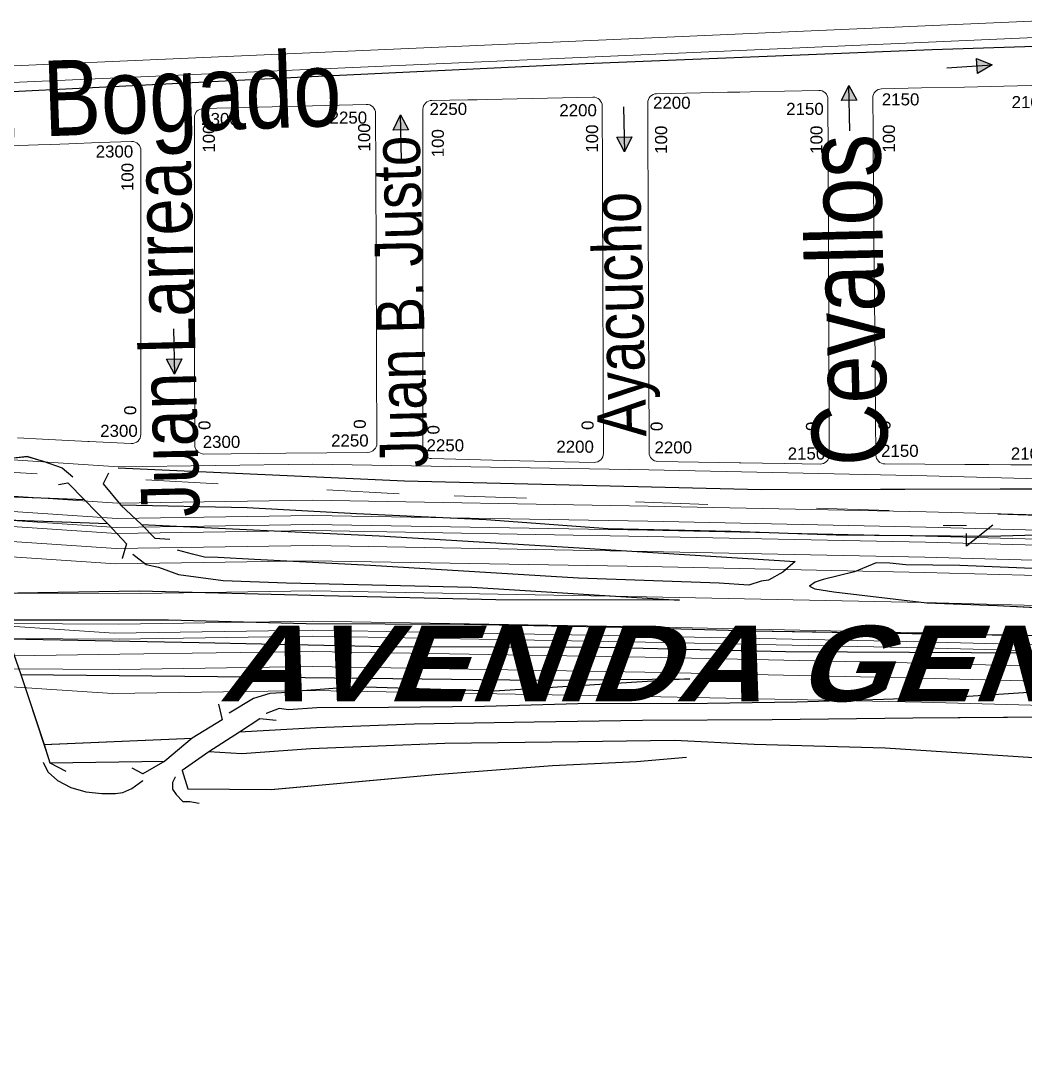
# Model space of a CAD drawing. Header units: millimetres. Extents: x 11558 to 23675, y 49449 to 61482.
# Drawn here: x 18470.5 to 18802.9, y 53173.1 to 53515.2 of the extents above; entities that cross this region are included whole.
import ezdxf

# ---------------------------------------------------------------- set-up
doc = ezdxf.new("R2010")
doc.units = ezdxf.units.MM
doc.linetypes.add('ACAD_ISO03W100', pattern=[30, 12, -18])
for name, color, linetype in [('0. autopistas', 254, 'Continuous'), ('0. plano base - nombres calles', 22, 'Continuous'), ('0. Plano Base - PLANO', 254, 'Continuous'), ('0. Plano base - sentido calles', 253, 'Continuous'), ('0. vias del tren', 252, 'VÍAS'), ('0.BARRIOS - DIVISIÓN', 12, 'ACAD_ISO03W100'), ('7. puesta en valor CC la lucila', 212, 'Continuous'), ('numeración', 7, 'Continuous')]:
    doc.layers.add(name, color=color, linetype=linetype)
for name, color, linetype, true_color in [('Linea 117 ida', 7, 'Continuous', 0x5c5c5c), ('Linea 117 vuelta', 7, 'Continuous', 0xdb0000), ('Linea 15 a Cap', 7, 'Continuous', 0x13f12d), ('Linea 15 a Prov', 7, 'Continuous', 0x077e15), ('Linea 194 ida', 7, 'Continuous', 0x8f148f), ('Linea 194 vuelta', 7, 'Continuous', 0x34dad7), ('Linea 228 ida', 7, 'Continuous', 0x8d6453), ('Linea 228 vuelta', 7, 'Continuous', 0x73a95b), ('Linea 28 ida', 7, 'Continuous', 0x1c825b), ('Linea 28 vuelta', 7, 'Continuous', 0x26cd1d), ('Linea 430', 7, 'Continuous', 0xdb7a0a), ('Linea 57 ida', 7, 'Continuous', 0xf6120e), ('Linea 57 vuelta', 7, 'Continuous', 0x71160a)]:
    doc.layers.add(name, color=color, linetype=linetype, true_color=true_color)
doc.layers.get('7. puesta en valor CC la lucila').off()
doc.styles.add('AUS01', font='')
doc.styles.get("Standard").update_dxf_attribs({"font": 'arial.ttf'})
doc.styles.get('AUS01').set_extended_font_data('Arial Black', bold=True)
doc.linetypes.add('VÍAS', pattern='A,0.15,[130,ltypeshp.shx,S=0.25,R=0,X=0,Y=0],0.15', length=0.3)

# ---------------------------------------------------------------- blocks, each defined once
blk = doc.blocks.new('MANZANAS')
at = {"layer": '0. Plano Base - PLANO', "color": 0, "linetype": 'Continuous', "lineweight": 5}
blk.add_line((5638968.13, 6177022.77), (5638978.63, 6177019.25), dxfattribs=at)
at = {"layer": '0. Plano Base - PLANO', "color": 0, "linetype": 'VÍAS', "lineweight": 5, "ltscale": 4}
for points in [[(5636190.29, 6177920.23), (5636600.65, 6177660.36), (5637085.84, 6177354.16), (5637263.62, 6177241.21), (5637472.82, 6177111), (5637571.49, 6177049.28, 0.034614), (5637743.65, 6176957.49, 0.057202), (5637909.55, 6176905.02, 0.054556), (5638209.99, 6176880.02), (5638294.57, 6176887.04), (5638406.34, 6176909.92, 0.047981), (5638486.75, 6176934.6, 0.010506), (5638593.2, 6176981.47, 0.012553), (5638693.49, 6177031.26), (5639415.11, 6177447.42), (5639833.78, 6177688.18), (5639882.57, 6177713.3), (5639982.37, 6177752.6), (5640325.06, 6177892.29), (5640449.11, 6177927.35), (5640559.38, 6177958.52), (5640687.98, 6177992.86, -0.106625), (5640860.02, 6178001.21, -0.026161), (5640988.08, 6177973.08, -0.026161)], [(5636187.35, 6177915.58), (5636597.71, 6177655.71), (5637082.9, 6177349.51), (5637260.69, 6177236.55), (5637469.91, 6177106.33), (5637568.57, 6177044.61, 0.034614), (5637741.4, 6176952.47, 0.057202), (5637908.5, 6176899.62, 0.054584), (5638210.28, 6176874.52), (5638295.35, 6176881.59), (5638407.44, 6176904.53, 0.047981), (5638488.86, 6176929.52, 0.010506), (5638595.52, 6176976.48, 0.012565), (5638696.14, 6177026.44), (5639417.85, 6177442.65), (5639836.41, 6177683.35), (5639884.84, 6177708.29), (5639984.42, 6177747.49), (5640326.85, 6177887.08), (5640450.61, 6177922.06), (5640560.84, 6177953.22), (5640689.4, 6177987.55, -0.106625), (5640859.12, 6177995.78, -0.026161), (5640986.62, 6177967.77, 0.135104)]]:
    blk.add_lwpolyline(points, format="xyb", dxfattribs=at)
at = {"layer": '0. Plano Base - PLANO', "color": 0}
blk.add_lwpolyline([(5638843.89, 6177149.69), (5638861.66, 6177118.21), (5638926.59, 6177156.2), (5638966.18, 6177179.37), (5639048.66, 6177227.32), (5639148.37, 6177284.35), (5639189.9, 6177307.67, -0.437437), (5639197.53, 6177305.2, -1.087752)], format="xyb", dxfattribs=at)
at = {"layer": '0. Plano Base - PLANO', "color": 0, "linetype": 'Continuous', "lineweight": 5}
for points in [[(5639244.72, 6177179.48), (5639234.75, 6177174.38), (5639228.26, 6177171.06), (5639221.21, 6177167.45), (5639197.66, 6177155.41, -0.409838), (5639193.64, 6177156.68), (5639188.05, 6177167.22), (5639187.12, 6177168.97), (5639187.09, 6177169.03), (5639185.73, 6177171.6), (5639185.69, 6177171.68), (5639183.58, 6177175.65), (5639182.07, 6177178.5), (5639180.61, 6177181.24), (5639179.04, 6177184.21), (5639174.44, 6177192.88), (5639169.51, 6177202.17), (5639160.2, 6177219.73), (5639157.92, 6177224.03), (5639155.77, 6177228.07), (5639155.49, 6177228.6), (5639154.04, 6177231.33), (5639153.23, 6177232.87), (5639152.25, 6177234.71), (5639150.88, 6177237.3), (5639146.41, 6177245.72), (5639143.27, 6177251.63), (5639138.28, 6177261.05, -0.410166), (5639139.49, 6177265.09), (5639151.1, 6177271.46), (5639163.51, 6177278.26), (5639174.93, 6177284.52), (5639186.98, 6177291.13, -0.420315)], [(5638891.99, 6177115.26), (5638900.38, 6177120), (5638903.93, 6177122), (5638906.61, 6177123.52), (5638909.18, 6177124.97), (5638917.89, 6177129.89), (5638927.26, 6177135.19, -0.425034), (5638931.4, 6177133.96), (5638940.13, 6177117.09), (5638944.73, 6177108.21), (5638949.4, 6177099.21), (5638953.86, 6177090.63), (5638958.57, 6177081.57), (5638963.22, 6177072.63), (5638974.7, 6177050.55, -0.429039), (5638973.28, 6177046.44), (5638960.63, 6177040.65), (5638960.16, 6177040.44), (5638946.49, 6177034.18), (5638939.04, 6177030.77)]]:
    blk.add_lwpolyline(points, format="xyb", dxfattribs=at)
for points in [[(5638973.14, 6177037.26), (5639059.18, 6177077.18), (5639165.23, 6177129.07), (5639270.29, 6177183.97), (5639369.34, 6177234.87), (5639415.86, 6177259.83), (5639418.36, 6177258.83), (5639415.35, 6177252.83), (5639412.85, 6177248.83), (5639408.34, 6177243.84), (5639403.34, 6177238.84), (5639393.33, 6177231.85), (5639348.31, 6177208.9), (5639293.28, 6177179.95), (5639239.25, 6177150), (5639194.23, 6177127.05), (5639162.72, 6177112.08), (5639126.2, 6177094.11), (5639089.18, 6177078.15), (5639050.17, 6177060.19), (5639017.15, 6177045.22), (5638979.63, 6177026.75)], [(5639269.26, 6177152.97), (5639235.24, 6177137.01), (5639219.23, 6177129.02), (5639214.23, 6177127.03), (5639210.23, 6177125.03), (5639205.22, 6177119.03), (5639197.22, 6177112.04), (5639195.21, 6177110.04), (5639194.21, 6177108.05), (5639196.21, 6177108.04), (5639202.21, 6177110.04), (5639231.23, 6177121.01), (5639252.24, 6177130.99), (5639276.25, 6177141.97)], [(5639473.33, 6177224.27), (5639471.33, 6177229.28), (5639427.31, 6177206.82), (5639381.29, 6177184.86), (5639332.26, 6177159.91), (5639184.19, 6177086.06), (5639145.17, 6177067.09), (5639098.65, 6177044.14), (5639052.13, 6177020.18), (5639011.11, 6177000.22), (5638986.1, 6176987.25), (5638963.08, 6176975.27)], [(5639477.32, 6177214.77), (5639473.33, 6177224.27), (5639413.3, 6177194.83), (5639341.26, 6177156.9), (5639270.23, 6177122.47), (5639197.19, 6177085.04), (5639142.16, 6177058.1), (5639079.13, 6177025.66), (5639023.61, 6176998.21), (5638967.08, 6176970.27)], [(5639479.81, 6177207.77), (5639477.32, 6177214.77), (5639422.29, 6177186.82), (5639380.27, 6177165.86), (5639344.25, 6177148.4), (5639306.23, 6177127.94), (5639284.22, 6177115.96), (5639256.2, 6177098.98), (5639233.19, 6177086.01), (5639208.18, 6177072.03), (5639182.16, 6177058.06), (5639144.14, 6177038.09), (5639117.13, 6177023.12), (5639089.12, 6177008.15), (5639068.1, 6176997.17), (5639060.1, 6176992.18), (5639057.1, 6176991.18), (5639054.1, 6176987.68)], [(5639482.3, 6177200.77), (5639479.81, 6177207.77), (5639400.27, 6177165.84), (5639336.24, 6177132.91), (5639286.21, 6177106.96), (5639244.69, 6177085), (5639203.67, 6177063.04), (5639165.65, 6177043.07), (5639134.13, 6177026.1), (5639099.11, 6177007.14), (5639071.1, 6176991.16), (5639049.09, 6176978.19), (5639043.08, 6176967.69), (5639038.07, 6176958.2), (5639042.56, 6176953.69), (5639067.07, 6176966.17), (5639113.1, 6176995.62), (5639146.12, 6177016.09), (5639170.14, 6177030.07), (5639184.15, 6177039.06)], [(5639238.72, 6177153.89), (5639234.2, 6177143.72), (5639232.23, 6177147.42)], [(5639230.98, 6177149.78), (5639224.25, 6177146.2)], [(5639413.25, 6177141.83), (5639398.25, 6177141.85), (5639389.24, 6177139.86), (5639378.24, 6177134.87), (5639347.22, 6177119.9), (5639291.2, 6177093.95), (5639241.18, 6177072), (5639202.16, 6177053.04), (5639178.15, 6177042.06), (5639150.13, 6177027.09), (5639111.11, 6177006.13), (5639072.59, 6176984.16), (5639053.08, 6176972.18), (5639043.08, 6176967.69)], [(5638999.13, 6177024.24), (5638994.63, 6177022.24), (5638988.63, 6177024.25), (5639060.16, 6177057.18), (5639120.69, 6177084.12), (5639186.22, 6177113.05), (5639184.21, 6177108.06), (5639181.21, 6177103.56), (5639179.21, 6177102.06), (5639176.2, 6177099.06), (5639167.2, 6177095.07), (5639125.18, 6177075.11), (5639062.15, 6177047.17), (5639027.14, 6177031.21), (5639016.13, 6177026.22), (5639012.13, 6177024.22), (5639008.13, 6177023.23), (5639003.13, 6177022.23)], [(5638990.62, 6177014.24), (5638996.12, 6177013.24), (5639000.12, 6177014.23), (5639007.12, 6177015.23), (5639021.13, 6177020.21), (5639040.14, 6177029.2), (5639095.16, 6177056.14), (5639158.19, 6177084.08), (5639104.16, 6177056.13), (5639053.14, 6177031.18), (5638998.11, 6177004.24), (5638956.59, 6176981.78)], [(5638976.07, 6176961.76), (5639034.1, 6176991.2), (5639129.15, 6177039.11), (5639173.17, 6177062.57), (5639117.64, 6177029.12), (5639076.12, 6177009.16), (5639060.11, 6176999.18), (5639057.1, 6176997.18), (5639052.1, 6176994.18), (5639048.1, 6176990.19), (5639043.09, 6176982.19)], [(5638971.14, 6177034.26), (5638971.14, 6177030.26), (5638979.63, 6177026.75), (5638988.63, 6177024.25)], [(5638928.61, 6177005.3), (5638930.62, 6177013.8), (5638934.63, 6177019.8), (5638940.13, 6177023.79), (5638944.63, 6177026.79), (5638950.13, 6177027.78), (5638956.64, 6177028.78), (5638961.13, 6177027.77)], [(5638958.13, 6177023.27), (5638960.63, 6177025.27), (5638968.13, 6177022.77), (5638933.11, 6177006.3)], [(5638988.12, 6177011.25), (5638987.12, 6177016.25), (5638978.63, 6177019.25), (5638937.61, 6176999.79), (5638956.59, 6176981.78), (5638963.08, 6176975.27), (5638967.08, 6176970.27), (5638976.07, 6176961.76), (5638993.55, 6176944.74), (5638998.05, 6176940.24), (5639004.05, 6176940.23)], [(5639058.1, 6176987.18), (5639053.09, 6176985.18), (5639049.09, 6176978.19)], [(5639038.59, 6176983.2), (5639042.09, 6176979.19), (5639036.08, 6176969.2)], [(5638993.55, 6176944.74), (5639036.08, 6176969.2), (5639031.57, 6176958.2)], [(5638998.05, 6176940.24), (5639031.57, 6176958.2), (5639027.06, 6176951.21), (5639023.06, 6176951.21)], [(5639037.06, 6176955.2), (5639037.06, 6176953.2), (5639038.06, 6176951.2), (5639040.06, 6176950.2), (5639043.06, 6176949.19), (5639045.06, 6176950.19), (5639048.06, 6176951.19)], [(5638996.05, 6176939.24), (5638999.05, 6176937.24), (5639003.05, 6176936.23), (5639008.05, 6176936.23), (5639013.05, 6176937.22), (5639018.05, 6176939.22), (5639022.05, 6176941.21), (5639024.05, 6176942.71), (5639026.05, 6176945.21), (5639028.06, 6176949.21)]]:
    blk.add_lwpolyline(points, dxfattribs=at)
for points in [[(5639126.68, 6177122.8), (5639113.31, 6177148.29), (5639108.69, 6177157.09), (5639104.25, 6177165.56), (5639103.94, 6177166.15), (5639099.49, 6177174.63), (5639095.07, 6177183.07), (5639095, 6177183.2), (5639090.27, 6177192.22), (5639085.55, 6177201.22), (5639080.9, 6177210.08), (5639072.93, 6177225.28, -0.409193), (5639074.14, 6177229.31), (5639086.89, 6177236.27), (5639090.37, 6177238.18), (5639094.7, 6177240.54), (5639097.68, 6177242.17), (5639098.31, 6177242.52), (5639101.32, 6177244.16), (5639121.23, 6177255.04, -0.419353), (5639125.32, 6177253.8), (5639133.81, 6177237.62), (5639138.52, 6177228.63), (5639140.83, 6177224.21), (5639143.12, 6177219.85), (5639145.3, 6177215.7), (5639147.59, 6177211.32), (5639152.43, 6177202.1), (5639154.7, 6177197.75), (5639157.03, 6177193.31), (5639158.18, 6177191.11), (5639160.48, 6177186.73), (5639161.62, 6177184.56), (5639166.44, 6177175.36), (5639166.7, 6177174.87), (5639171.03, 6177166.61), (5639172.5, 6177163.8), (5639175.43, 6177158.21), (5639175.68, 6177157.74), (5639179.97, 6177149.54, -0.419999), (5639178.66, 6177145.47), (5639168.06, 6177140.18), (5639155.16, 6177133.74), (5639154.7, 6177133.51), (5639130.67, 6177121.51, -0.408357)], [(5639059.75, 6177089.13), (5639052.97, 6177102.21), (5639048.3, 6177111.21), (5639043.65, 6177120.18), (5639039.07, 6177128.99), (5639034.48, 6177137.84), (5639033.21, 6177140.29), (5639029.87, 6177146.74), (5639025.28, 6177155.6), (5639020.67, 6177164.48), (5639016.09, 6177173.31), (5639007.92, 6177189.06, -0.409418), (5639009.16, 6177193.08), (5639019.67, 6177198.76), (5639022.38, 6177200.17), (5639025.09, 6177201.66), (5639029.61, 6177204.14), (5639055.97, 6177218.62, -0.420008), (5639060.07, 6177217.39), (5639069.89, 6177198.64), (5639073.25, 6177192.23), (5639077.95, 6177183.27), (5639082.61, 6177174.37), (5639087.26, 6177165.49), (5639091.68, 6177157.06), (5639096.49, 6177147.89), (5639101.22, 6177138.86), (5639113.42, 6177115.59, -0.422171), (5639112.08, 6177111.5), (5639085.51, 6177098.48), (5639063.74, 6177087.81, -0.407527)], [(5638992.12, 6177055.71), (5638977.57, 6177083.65), (5638973.28, 6177091.87), (5638968.52, 6177101.02), (5638963.95, 6177109.79), (5638959.12, 6177119.07), (5638954.59, 6177127.77), (5638949.96, 6177136.65), (5638942.07, 6177151.79, -0.406993), (5638943.28, 6177155.8), (5638955.26, 6177162.42), (5638967.31, 6177169.08), (5638978.8, 6177175.43), (5638990.51, 6177181.9, -0.420595), (5638994.62, 6177180.67), (5639003.17, 6177164.38), (5639007.8, 6177155.55), (5639012.51, 6177146.57), (5639017.14, 6177137.76), (5639021.82, 6177128.83), (5639026.39, 6177120.11), (5639031.03, 6177111.28), (5639031.68, 6177110.04), (5639035.73, 6177102.31), (5639036.98, 6177099.93), (5639041.29, 6177091.71), (5639045.35, 6177083.99, -0.41245), (5639044.1, 6177079.95), (5639020.14, 6177067.19), (5638996.19, 6177054.44, -0.416835)]]:
    blk.add_lwpolyline(points, format="xyb", close=True, dxfattribs=at)

msp = doc.modelspace()

# ---------------------------------------------------------------- hatches: boundary and pattern name
at = {"layer": '0. Plano base - sentido calles', "linetype": 'Continuous', "lineweight": 25, "ltscale": 2, "true_color": 0x1a1a1a}
h = msp.add_hatch(color=250, dxfattribs=at)
h.dxf.hatch_style = 1
h.paths.add_polyline_path([(18791.92, 53500.58), (18786.78, 53502.77), (18786.93, 53500.28)])
h.paths.add_polyline_path([(18791.92, 53500.58), (18786.93, 53500.28), (18787.08, 53497.78)])
h = msp.add_hatch(color=250, dxfattribs=at)
h.dxf.hatch_style = 1
h.paths.add_polyline_path([(18744.49, 53493.82), (18742.1, 53488.76), (18744.6, 53488.82)])
h.paths.add_polyline_path([(18744.49, 53493.82), (18744.6, 53488.82), (18747.1, 53488.87)])
h = msp.add_hatch(color=250, dxfattribs=at)
h.dxf.hatch_style = 1
h.paths.add_polyline_path([(18596.13, 53484.02), (18593.74, 53478.97), (18596.24, 53479.02)])
h.paths.add_polyline_path([(18596.13, 53484.02), (18596.24, 53479.02), (18598.74, 53479.08)])
h = msp.add_hatch(color=250, dxfattribs=at)
h.dxf.hatch_style = 1
h.paths.add_polyline_path([(18670.27, 53471.77), (18672.67, 53476.82), (18670.17, 53476.76)])
h.paths.add_polyline_path([(18670.27, 53471.77), (18670.17, 53476.76), (18667.67, 53476.71)])
h = msp.add_hatch(color=250, dxfattribs=at)
h.dxf.hatch_style = 1
h.paths.add_polyline_path([(18521.35, 53398.22), (18523.74, 53403.27), (18521.24, 53403.22)])
h.paths.add_polyline_path([(18521.35, 53398.22), (18521.24, 53403.22), (18518.74, 53403.16)])

# ---------------------------------------------------------------- linework, layer by layer
at = {"layer": '0. autopistas'}
for p, q in [((18467.2, 53370.45), (18472.58, 53371.03)), ((18472.58, 53371.03), (18477.92, 53369.38)), ((18477.92, 53369.38), (18484.15, 53367.26)), ((18484.15, 53367.26), (18487.68, 53364.3)), ((18502.71, 53367.18), (18597.46, 53362.94)), ((18499.55, 53365.45), (18497.7, 53361.9)), ((18482.94, 53361.69), (18486.08, 53362.31)), ((18486.08, 53362.31), (18491.58, 53356.63)), ((18497.7, 53361.9), (18503.62, 53354.87)), ((18597.46, 53362.94), (18715.49, 53360.1)), ((18715.49, 53360.1), (18834.03, 53360.38)), ((18491.58, 53356.63), (18452.91, 53358.16)), ((18491.58, 53356.63), (18499.27, 53348.68)), ((18545.43, 53353.95), (18503.62, 53354.87)), ((18503.62, 53354.87), (18510.45, 53348.49)), ((18581.63, 53352.02), (18545.43, 53353.95)), ((18499.27, 53348.68), (18453.9, 53350.32)), ((18624.53, 53349.97), (18581.63, 53352.02)), ((18664.74, 53347.07), (18624.53, 53349.97)), ((18499.27, 53348.68), (18505.43, 53342.09)), ((18510.45, 53348.49), (18514.85, 53343.95)), ((18510.45, 53348.49), (18589.11, 53344.74)), ((18705.42, 53346.17), (18664.74, 53347.07)), ((18514.85, 53343.95), (18519.76, 53343.64)), ((18589.11, 53344.74), (18655.24, 53340.74)), ((18740.29, 53344.93), (18705.42, 53346.17)), ((18790.83, 53344.54), (18740.29, 53344.93)), ((18852.58, 53346.21), (18790.83, 53344.54)), ((18505.43, 53342.09), (18504, 53337.19)), ((18527.28, 53338.6), (18522.39, 53340.02)), ((18655.24, 53340.74), (18726.73, 53336.21)), ((18507.61, 53338.7), (18512.02, 53335.27)), ((18531.29, 53337.64), (18527.28, 53338.6)), ((18535.77, 53337.56), (18531.29, 53337.64)), ((18547.83, 53336.92), (18535.77, 53337.56)), ((18586.26, 53334.94), (18547.83, 53336.92)), ((18726.73, 53336.21), (18722.65, 53332.7)), ((18512.02, 53335.27), (18516.03, 53334.31)), ((18516.03, 53334.31), (18522.7, 53331.97)), ((18655.07, 53330.68), (18586.26, 53334.94)), ((18722.65, 53332.7), (18717.91, 53330.09)), ((18746.35, 53332.75), (18736.02, 53330.24)), ((18753.56, 53335.76), (18746.35, 53332.75)), ((18758.03, 53335.69), (18753.56, 53335.76)), ((18763.39, 53335.15), (18758.03, 53335.69)), ((18781.27, 53334.86), (18763.39, 53335.15)), ((18818.82, 53333.35), (18781.27, 53334.86)), ((18522.7, 53331.97), (18537.43, 53329.93)), ((18537.43, 53329.93), (18558.44, 53329.14)), ((18701.56, 53329.02), (18655.07, 53330.68)), ((18715.44, 53329.68), (18711.39, 53328.41)), ((18717.91, 53330.09), (18715.44, 53329.68)), ((18733.33, 53329.39), (18731.52, 53328.08)), ((18736.02, 53330.24), (18733.33, 53329.39)), ((18509.64, 53326.37), (18462.44, 53325.58)), ((18570.89, 53324.91), (18509.64, 53326.37)), ((18558.44, 53329.14), (18619.69, 53327.68)), ((18619.69, 53327.68), (18688.5, 53323.42)), ((18711.39, 53328.41), (18701.56, 53329.02)), ((18731.52, 53328.08), (18733.29, 53327.15)), ((18733.29, 53327.15), (18739.53, 53326.15)), ((18739.53, 53326.15), (18770.34, 53322.52)), ((18627.67, 53323.53), (18570.89, 53324.91)), ((18688.5, 53323.42), (18627.67, 53323.53)), ((18770.34, 53322.52), (18793.58, 53321.69)), ((18793.58, 53321.69), (18819.95, 53320.36)), ((18491.14, 53316.83), (18465.2, 53316.81)), ((18519.32, 53316.81), (18491.14, 53316.83)), ((18564.92, 53315.61), (18519.32, 53316.81)), ((18617.25, 53315.42), (18564.92, 53315.61)), ((18669.12, 53314.34), (18617.25, 53315.42)), ((18712.48, 53313.18), (18669.12, 53314.34)), ((18877.93, 53310.46), (18712.48, 53313.18)), ((18529.48, 53309.27), (18466.44, 53310.53)), ((18466.44, 53310.53), (18470.5, 53298.83)), ((18591.41, 53308.02), (18529.48, 53309.27)), ((18662.3, 53307.75), (18591.41, 53308.02)), ((18723.55, 53306.29), (18662.3, 53307.75)), ((18805.62, 53305.83), (18723.55, 53306.29)), ((18470.5, 53298.83), (18535.56, 53298.21)), ((18470.5, 53298.83), (18478.17, 53275.67)), ((18535.56, 53298.21), (18641.99, 53296.9)), ((18691.87, 53297.42), (18627.18, 53293.34)), ((18641.99, 53296.9), (18691.87, 53297.42)), ((18552.91, 53292.55), (18547.52, 53290.85)), ((18558.74, 53292.91), (18552.91, 53292.55)), ((18562.32, 53293.29), (18558.74, 53292.91)), ((18581.13, 53294.77), (18562.32, 53293.29)), ((18627.18, 53293.34), (18581.13, 53294.77)), ((18815.03, 53293.6), (18782.35, 53291.46)), ((18535.86, 53289.03), (18537.12, 53283.87)), ((18547.52, 53290.85), (18539.39, 53286.07)), ((18623.96, 53288.25), (18592.2, 53287.88)), ((18654.84, 53289.09), (18623.96, 53288.25)), ((18697.78, 53289.27), (18654.84, 53289.09)), ((18727.3, 53289.68), (18697.78, 53289.27)), ((18755.94, 53290.55), (18727.3, 53289.68)), ((18782.35, 53291.46), (18755.94, 53290.55)), ((18555.96, 53287.58), (18551.69, 53285.87)), ((18559.09, 53287.09), (18555.96, 53287.58)), ((18568.49, 53287.83), (18559.09, 53287.09)), ((18592.2, 53287.88), (18568.49, 53287.83)), ((18812.65, 53284.7), (18765.68, 53284.35)), ((18537.12, 53283.87), (18527.18, 53277.77)), ((18549.64, 53284.11), (18542.86, 53279.75)), ((18555, 53283.57), (18549.64, 53284.11)), ((18600.61, 53282.38), (18568.38, 53281.12)), ((18640.42, 53283.06), (18600.61, 53282.38)), ((18676.21, 53283.59), (18640.42, 53283.06)), ((18719.16, 53283.78), (18676.21, 53283.59)), ((18765.68, 53284.35), (18719.16, 53283.78)), ((18542.86, 53279.75), (18532.69, 53273.21)), ((18568.38, 53281.12), (18542.86, 53279.75)), ((18478.17, 53275.67), (18527.18, 53277.77)), ((18478.17, 53275.67), (18480.08, 53269.6)), ((18527.18, 53277.77), (18518.1, 53270.09)), ((18610.79, 53275.95), (18566.48, 53274.22)), ((18655.08, 53276.56), (18610.79, 53275.95)), ((18686.84, 53276.93), (18655.08, 53276.56)), ((18713.21, 53275.6), (18686.84, 53276.93)), ((18756.57, 53274.44), (18713.21, 53275.6)), ((18811.08, 53270.86), (18756.57, 53274.44)), ((18532.69, 53273.21), (18523.87, 53267.09)), ((18543.64, 53272.58), (18532.69, 53273.21)), ((18566.48, 53274.22), (18543.64, 53272.58)), ((18674.2, 53269.98), (18690.78, 53271.5)), ((18477.84, 53269.64), (18479.58, 53266.48)), ((18480.08, 53269.6), (18518.1, 53270.09)), ((18480.08, 53269.6), (18485.4, 53266.83)), ((18510.88, 53265.96), (18507.33, 53267.81)), ((18518.1, 53270.09), (18510.88, 53265.96)), ((18607.71, 53265.71), (18646.45, 53268.65)), ((18646.45, 53268.65), (18674.2, 53269.98)), ((18479.58, 53266.48), (18482.67, 53263.75)), ((18521.6, 53264.89), (18520.67, 53263.12)), ((18523.87, 53267.09), (18525.78, 53261.02)), ((18553.29, 53260.79), (18607.71, 53265.71)), ((18482.67, 53263.75), (18487.1, 53261.44)), ((18487.1, 53261.44), (18492, 53260.01)), ((18504.29, 53259.81), (18507.22, 53261.1)), ((18507.22, 53261.1), (18510.84, 53263.73)), ((18520.67, 53263.12), (18520.64, 53260.88)), ((18520.64, 53260.88), (18521.95, 53259.07)), ((18525.78, 53261.02), (18553.29, 53260.79)), ((18492, 53260.01), (18497.35, 53259.48)), ((18497.35, 53259.48), (18501.83, 53259.4)), ((18501.83, 53259.4), (18504.29, 53259.81)), ((18521.95, 53259.07), (18524.15, 53256.8)), ((18524.15, 53256.8), (18526.38, 53256.76)), ((18526.38, 53256.76), (18529.51, 53256.26))]:
    msp.add_line(p, q, dxfattribs=at)
at = {"layer": '0. autopistas', "linetype": 'ByBlock'}
for p, q in [((18792.15, 53348.24), (18783.45, 53341.3)), ((18783.45, 53341.3), (18783.41, 53345.49))]:
    msp.add_line(p, q, dxfattribs=at)
at = {"layer": '0. Plano base - sentido calles', "color": 250, "linetype": 'Continuous', "lineweight": 25, "ltscale": 2, "true_color": 0x1a1a1a}
for points in [[(18776.95, 53499.67), (18791.92, 53500.58), (18787.08, 53497.78), (18786.78, 53502.77), (18791.92, 53500.58)], [(18744.81, 53478.82), (18744.49, 53493.82), (18747.1, 53488.87), (18742.1, 53488.76), (18744.49, 53493.82)], [(18669.95, 53486.76), (18670.27, 53471.77), (18667.67, 53476.71), (18672.67, 53476.82), (18670.27, 53471.77)], [(18596.45, 53469.03), (18596.13, 53484.02), (18598.74, 53479.08), (18593.74, 53478.97), (18596.13, 53484.02)], [(18521.03, 53413.21), (18521.35, 53398.22), (18518.74, 53403.16), (18523.74, 53403.27), (18521.35, 53398.22)]]:
    msp.add_lwpolyline(points, dxfattribs=at)
at = {"layer": '0. vias del tren', "color": 252, "lineweight": 13, "ltscale": 2}
for points in [[(16440.33, 55433.7), (16684.66, 55013.9), (16974.05, 54518.5), (17079.73, 54336.31), (17205.34, 54124.31), (17264.44, 54024.05, 0.034614), (17374.9, 53863.23, 0.057202), (17497.92, 53740.19, 0.054556), (17753, 53579.49), (17831.29, 53546.72), (17941.03, 53515.5, 0.047981), (18023.76, 53500.33, 0.010506), (18139.83, 53492.84, 0.012553), (18251.78, 53490.79), (19083.99, 53527.39), (19566.52, 53548.02), (19621.39, 53547.82), (19728.07, 53536.67), (20096.57, 53502.64), (20222.82, 53476.57), (20335.04, 53453.39), (20464.99, 53424.58, -0.106625), (20621.5, 53352.67, -0.026161), (20722.17, 53268.66, -0.026161)], [(16435.57, 55430.93), (16679.91, 55011.13), (16969.3, 54515.73), (17074.98, 54333.52), (17200.61, 54121.51), (17259.7, 54021.26, 0.034614), (17370.59, 53859.81, 0.057202), (17494.5, 53735.88, 0.054584), (17750.73, 53574.47), (17829.47, 53541.52), (17939.52, 53510.21, 0.047981), (18023.3, 53494.85, 0.010506), (18139.59, 53487.34, 0.012565), (18251.92, 53485.29), (19084.23, 53521.9), (19566.63, 53542.52), (19621.1, 53542.32), (19727.53, 53531.2), (20095.76, 53497.2), (20221.71, 53471.18), (20333.89, 53448.01), (20463.8, 53419.21, -0.106625), (20618.2, 53348.27, -0.026161), (20718.43, 53264.63, 0.135104)]]:
    msp.add_lwpolyline(points, format="xyb", dxfattribs=at)
at = {"layer": '0.BARRIOS - DIVISIÓN', "color": 14, "lineweight": 18, "ltscale": 2}
msp.add_lwpolyline([(19746.68, 55789.02), (19726.12, 55476.55), (19705.29, 55342.21), (19682.91, 54948.63), (19661.94, 54643.15), (19640.4, 54304.03), (19607.91, 53959.65), (19567.75, 53570.63), (19550.03, 53389.45), (19077.25, 53357.53), (18962.05, 53342.81), (18817.78, 53351.07), (18595.68, 53358.57), (18202.92, 53380.53), (17765.7, 53372.91), (17659.73, 53390.45), (17637.92, 53679.7), (17639.89, 53799.72), (17625.59, 53940.22), (17597.55, 54075.9), (17579.24, 54125.09), (17580.44, 54241.86), (17585.92, 54374.44), (17552.48, 55699.13)], dxfattribs=at)
at = {"layer": 'Linea 117 ida', "lineweight": 15}
msp.add_lwpolyline([(18877.19, 53361.74), (18770.35, 53364.6), (18678.3, 53366.54), (18567.06, 53368.49), (18502.78, 53367.52), (18394.42, 53374.76), (18317.43, 53374.12), (18240.14, 53373.48), (18102.99, 53369.86), (17914.36, 53350.56), (17767.89, 53348.04), (17477.23, 53346.4), (17315.6, 53352.99), (17145.51, 53348.79), (17024.63, 53329.77), (16955.93, 53309), (16833.1, 53226.8), (16693.51, 53088.07), (16519.32, 52930.65)], dxfattribs=at)
at = {"layer": 'Linea 117 vuelta', "lineweight": 15}
msp.add_lwpolyline([(18877.03, 53286.72), (18768.56, 53289.62), (18676.85, 53291.55), (18566.97, 53293.48), (18500.84, 53292.48), (18392.23, 53299.74), (18318.06, 53299.12), (18241.44, 53298.49), (18107.8, 53294.96), (17918.83, 53275.62), (17768.75, 53273.04), (17475.92, 53271.39), (17314.99, 53277.95), (17152.29, 53273.94), (17041.4, 53256.49), (16988.35, 53240.45), (16880.83, 53168.5), (16745.11, 53033.62), (16568.7, 52874.19)], dxfattribs=at)
at = {"layer": 'Linea 15 a Cap', "lineweight": 15}
msp.add_lwpolyline([(18877.05, 53299.72), (18768.87, 53302.62), (18677.1, 53304.55), (18566.98, 53306.48), (18503.23, 53305.52), (18390.76, 53303.76), (18311.55, 53300.87), (18247.8, 53294.11), (18113.53, 53276.73), (17915.51, 53247.77), (17757.95, 53258.57, -0.327339), (17621.75, 53442.94), (17639.94, 53669.21), (17631.12, 53836.68), (17611.1, 54018.07), (17583.77, 54155.58), (17556.37, 54318.32)], format="xyb", dxfattribs=at)
at = {"layer": 'Linea 15 a Prov', "lineweight": 15}
msp.add_lwpolyline([(18877.16, 53349.74), (18770.06, 53352.61), (18678.07, 53354.54), (18567.04, 53356.49), (18502.47, 53355.51), (18394.07, 53362.76), (18317.53, 53362.12), (18240.35, 53361.48), (18103.76, 53357.87), (17915.85, 53338.65), (17813.35, 53356.99, -0.32162), (17720.56, 53456.2), (17710.09, 53668.24), (17700.92, 53842.36), (17680.35, 54028.76), (17652.62, 54168.22), (17625.99, 54326.4)], format="xyb", dxfattribs=at)
at = {"layer": 'Linea 194 ida', "lineweight": 15}
msp.add_lwpolyline([(18877.08, 53309.73), (18769.11, 53312.62), (18677.29, 53314.55), (18566.99, 53316.48), (18502.97, 53315.51), (18390.94, 53316.13), (18309.79, 53314.8), (18247.45, 53312.87), (18110.15, 53293.86), (17916.88, 53273.32), (17760.32, 53268.31, -0.325758), (17631.75, 53442.57), (17649.96, 53669.07), (17641.09, 53837.49), (17621, 54019.6), (17593.6, 54157.39), (17566.31, 54319.47)], format="xyb", dxfattribs=at)
at = {"layer": 'Linea 194 vuelta', "lineweight": 15}
msp.add_lwpolyline([(18877.14, 53339.74), (18769.82, 53342.61), (18677.87, 53344.54), (18567.03, 53346.49), (18502.21, 53345.5), (18393.78, 53352.76), (18317.61, 53352.12), (18240.52, 53351.49), (18104.4, 53347.89), (17915.47, 53328.56), (17811.49, 53347.16, -0.32273), (17710.59, 53455.32), (17700.1, 53667.73), (17690.95, 53841.55), (17670.46, 54027.23), (17642.79, 54166.41), (17616.05, 54325.24)], format="xyb", dxfattribs=at)
at = {"layer": 'Linea 228 ida', "lineweight": 15}
msp.add_lwpolyline([(18877.13, 53334.73), (18769.7, 53337.61), (18677.78, 53339.54), (18567.02, 53341.49), (18502.08, 53340.5), (18393.64, 53347.76), (18317.66, 53347.12), (18240.61, 53346.49), (18104.72, 53342.89), (17915.28, 53323.51), (17810.57, 53342.25, -0.323237), (17705.6, 53454.88), (17695.11, 53667.48), (17685.96, 53841.15), (17665.51, 54026.47), (17637.87, 54165.51), (17611.07, 54324.67)], format="xyb", dxfattribs=at)
at = {"layer": 'Linea 228 vuelta', "lineweight": 15}
msp.add_lwpolyline([(18877.06, 53304.73), (18768.99, 53307.62), (18677.2, 53309.55), (18566.99, 53311.48), (18503, 53310.51), (18390.96, 53311.13), (18309.91, 53309.8), (18247.87, 53307.88), (18110.76, 53288.9), (17917.23, 53268.33), (17759.63, 53263.28, -0.327331), (17626.75, 53442.75), (17644.95, 53669.14), (17636.11, 53837.09), (17616.05, 54018.84), (17588.68, 54156.48), (17561.34, 54318.9)], format="xyb", dxfattribs=at)
at = {"layer": 'Linea 28 ida', "lineweight": 15}
msp.add_lwpolyline([(18877.07, 53306.73), (18769.03, 53309.62), (18677.24, 53311.55), (18566.99, 53313.48), (18501.36, 53312.49), (18392.82, 53319.75), (18317.89, 53319.12), (18241.1, 53318.49), (18106.52, 53314.93), (17917.64, 53295.61), (17768.52, 53293.04), (17476.27, 53291.39), (17315.15, 53297.96), (17150.48, 53293.9), (17036.92, 53276.03), (16979.7, 53258.73), (16868.1, 53184.05), (16731.35, 53048.14), (16555.53, 52889.24)], dxfattribs=at)
at = {"layer": 'Linea 28 vuelta', "lineweight": 15}
msp.add_lwpolyline([(18877.14, 53341.74), (18769.87, 53344.61), (18677.91, 53346.54), (18567.03, 53348.49), (18502.27, 53347.51), (18393.84, 53354.76), (18317.6, 53354.12), (18240.49, 53353.49), (18104.27, 53349.88), (17915.55, 53330.57), (17768.12, 53328.04), (17476.88, 53326.39), (17315.44, 53332.98), (17147.32, 53328.83), (17029.1, 53310.23), (16964.58, 53290.72), (16845.83, 53211.26), (16707.27, 53073.55), (16532.49, 52915.59)], dxfattribs=at)
at = {"layer": 'Linea 430', "lineweight": 15}
for points in [[(18877.15, 53344.74), (18769.94, 53347.61), (18677.97, 53349.54), (18567.04, 53351.49), (18502.34, 53350.51), (18393.93, 53357.76), (18317.57, 53357.12), (18240.44, 53356.49), (18104.08, 53352.88), (17915.66, 53333.6), (17812.42, 53352.08, -0.322192), (17715.57, 53455.76), (17705.09, 53667.99), (17695.93, 53841.96), (17675.4, 54027.99), (17647.71, 54167.32), (17621.02, 54325.82)], [(18877.04, 53294.72), (18768.75, 53297.62), (18677, 53299.55), (18566.98, 53301.48), (18503.05, 53300.51), (18391.02, 53301.13), (18310.15, 53299.8), (18248.72, 53297.9), (18111.97, 53278.97), (17917.91, 53258.35), (17758.3, 53253.24, -0.3303), (17616.75, 53443.14), (17634.93, 53669.28), (17626.14, 53836.27), (17606.16, 54017.31), (17578.85, 54154.68), (17551.39, 54317.74)]]:
    msp.add_lwpolyline(points, format="xyb", dxfattribs=at)
at = {"layer": 'Linea 57 ida', "lineweight": 15}
msp.add_lwpolyline([(18877.12, 53329.73), (18769.58, 53332.61), (18677.68, 53334.54), (18567.02, 53336.48), (18501.96, 53335.5), (18393.49, 53342.75), (18317.7, 53342.12), (18240.7, 53341.49), (18105.04, 53337.9), (17915.09, 53318.47), (17809.64, 53337.34, -0.323717), (17700.62, 53454.45), (17690.11, 53667.22), (17680.98, 53840.74), (17660.57, 54025.7), (17632.95, 54164.61), (17606.1, 54324.09)], format="xyb", dxfattribs=at)
at = {"layer": 'Linea 57 vuelta', "lineweight": 15}
msp.add_lwpolyline([(18877.1, 53319.73), (18769.34, 53322.61), (18677.49, 53324.55), (18567.01, 53326.48), (18502.93, 53325.51), (18390.88, 53326.13), (18309.56, 53324.79), (18246.61, 53322.84), (18108.94, 53303.79), (17916.19, 53283.31), (17761.72, 53278.36, -0.322414), (17641.76, 53442.2), (17659.98, 53668.93), (17651.06, 53838.3), (17630.89, 54021.13), (17603.44, 54159.19), (17576.26, 54320.63)], format="xyb", dxfattribs=at)

# ---------------------------------------------------------------- block references
at = {"layer": '0. Plano Base - PLANO', "color": 28, "lineweight": 5, "true_color": 0x0d0d0d, "rotation": 332.5463477508169}
msp.add_blockref('MANZANAS', (-7833237.48, -2828296.13), dxfattribs=at)
at = {"layer": '7. puesta en valor CC la lucila', "color": 250, "lineweight": 30, "rotation": 332.5463477508169}
msp.add_blockref('MANZANAS', (-7833237.48, -2828296.13), dxfattribs=at)

# ---------------------------------------------------------------- texts
at = {"layer": '0. plano base - nombres calles', "color": 250, "lineweight": 15, "style": 'AUS01', "oblique": 20}
msp.add_text('AVENIDA GENERAL PAZ', height=25, dxfattribs=at).set_placement((18535.78, 53289.96))
at = {"layer": '0. plano base - nombres calles', "color": 250, "lineweight": 15, "true_color": 0x1a1a1a, "attachment_point": 1}
for s, insert, char_height, rotation in [('{\\fArial Narrow|b0|i0|c0|p34;Coronel Bogado}', (18369.22, 53498.02), 25, 2.065), ('{\\fArial Narrow|b0|i0|c0|p34;Juan B. Justo}', (18589.38, 53367.06), 15.8313, 91.4248), ('{\\fArial Narrow|b0|i0|c0|p34;Cevallos}', (18732.55, 53367.48), 25, 91.4248), ('{\\fArial Narrow|b0|i0|c0|p34;Juan Larrea}', (18510.42, 53350.72), 19.2497, 91.4248), ('{\\fArial Narrow|b0|i0|c0|p34;Ayacucho}', (18661.4, 53377.24), 16.1194, 91.4248)]:
    msp.add_mtext_dynamic_manual_height_columns(s, width=329.255, gutter_width=12.5, heights=[0], dxfattribs=dict(at, insert=insert, char_height=char_height, rotation=rotation))
at = {"layer": 'numeración', "color": 251, "true_color": 0x606162, "char_height": 4, "attachment_point": 1}
for s, insert in [('2200', (18679.69, 53490.08)), ('2150', (18755.41, 53491.19)), ('2100', (18798.36, 53490.28)), ('2250', (18605.75, 53488.03)), ('2200', (18648.69, 53487.58)), ('2150', (18723.77, 53488.04)), ('2300', (18530.19, 53484.69)), ('2250', (18572.67, 53485.15)), ('2300', (18495.26, 53473.94)), ('2300', (18496.76, 53381.48)), ('2300', (18530.68, 53377.82)), ('2250', (18573.17, 53378.27)), ('2250', (18604.75, 53376.68)), ('2200', (18647.7, 53376.23)), ('2200', (18680.19, 53376)), ('2150', (18724.26, 53373.96)), ('2150', (18755.16, 53374.86)), ('2100', (18798.11, 53373.96))]:
    msp.add_mtext_dynamic_manual_height_columns(s, width=16.0314, gutter_width=12.5, heights=[0], dxfattribs=dict(at, insert=insert))
at = {"layer": 'numeración', "color": 251, "true_color": 0x606162, "char_height": 4, "attachment_point": 1, "rotation": 89.8705}
for s, insert in [('100', (18530.7, 53471.55)), ('100', (18582.1, 53471.93)), ('100', (18657.5, 53471.55)), ('100', (18680.35, 53471.17)), ('100', (18731.75, 53471.17)), ('100', (18755.74, 53471.55)), ('100', (18606.47, 53470.02)), ('100', (18503.76, 53458.83)), ('0', (18504.7, 53384.71)), ('0', (18529.25, 53379.78)), ('0', (18580.65, 53380.16)), ('0', (18605.02, 53378.26)), ('0', (18656.05, 53379.78)), ('0', (18678.89, 53379.4)), ('0', (18730.3, 53379.4)), ('0', (18754.29, 53379.78))]:
    msp.add_mtext_dynamic_manual_height_columns(s, width=16.0314, gutter_width=12.5, heights=[0], dxfattribs=dict(at, insert=insert))

doc.saveas('drawing.dxf')
